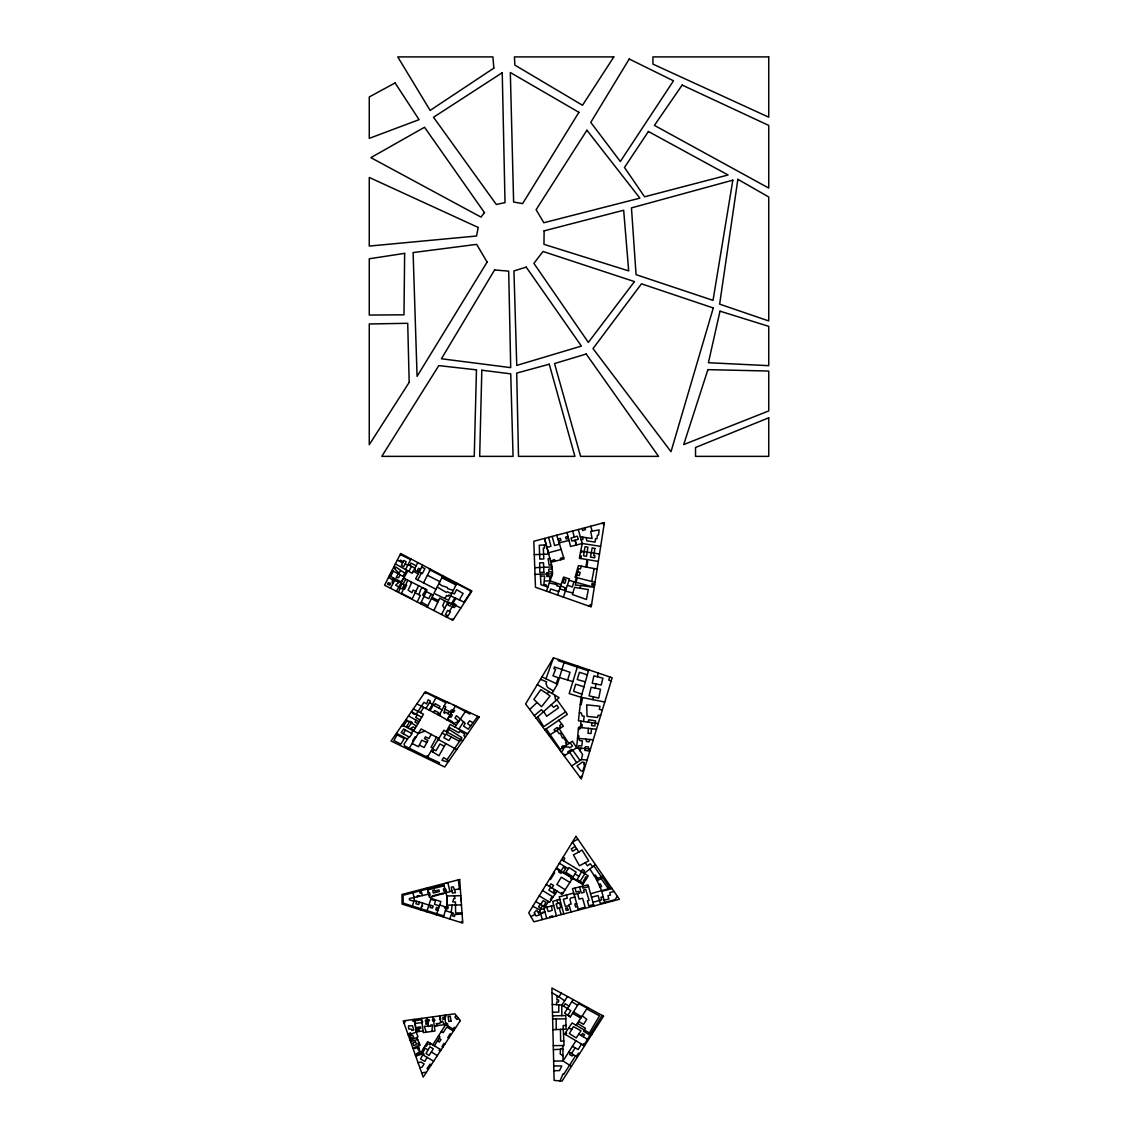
<?xml version="1.0" encoding="UTF-8"?>
<svg xmlns="http://www.w3.org/2000/svg" width="1138" height="1138" viewBox="0 0 1138 1138"><rect width="100%" height="100%" fill="white"/><g stroke="black" fill="none" stroke-linecap="round" stroke-linejoin="round"><path stroke-width="1.5" d="M561.802 1015.679L561.802 1005.025L567.535 996.532M589.882 739.487L588.972 741.791L586.568 741.549L585.828 739.103M562.926 1049.392L561.432 1048.411L560.479 1049.279L560.195 1053.987L562.983 1055.78M556.567 1004.683L556.752 1001.867L558.516 1002.08L558.687 1000.018L556.88 999.875L557.136 995.821M588.431 728.363L588.019 733.356L591.049 733.469L591.561 728.704M578.958 738.448L579.527 740.525L582.428 740.852L581.788 746.016L578.787 745.689L578.076 747.894L582.571 754.466L581.418 759.558L571.632 765.974M584.946 748.534L584.79 750.34L589.811 751.123M588.815 748.889L588.303 746.884L585.558 746.713L584.619 748.505M579.911 727.438L579.726 729.145L578.389 729.003M580.38 727.495L581.063 721.193M444.161 705.973L445.755 706.812L443.806 712.559L444.588 713.37L445.755 712.146L450.036 715.048M581.831 727.651L582.201 724.621L580.707 724.437M451.203 912.491L452.156 905.066M583.51 721.52L584.192 716.172L582.172 715.93L581.305 713.014L579.327 712.801M578.545 738.406L578.872 735.902L577.763 735.802M588.318 722.189L588.659 719.785L595.629 720.895L594.833 725.959L591.518 725.631L592.002 722.701M581.902 551.261L581.703 552.499L580.508 552.257M585.8 567.009L587.194 559.597M586.682 567.165L587.692 561.745L586.824 561.546M591.732 581.447L594.164 568.587M582.599 697.58L581.191 704.635L580.266 704.379M592.926 699.642L593.481 696.869M595.231 688.12L591.134 687.224L589.086 695.859L598.759 698.092L600.523 689.244L595.231 688.12L596.042 684.038L601.205 685.019L602.912 678.177L593.894 675.844L592.229 683.284L596.042 684.038M597.507 676.697L598.247 673.013M447.419 1025.509L447.732 1024.015L446.608 1023.162L444.076 1024.698L442.469 1021.085L439.211 1023.475L436.195 1023.603L437.49 1025.594L434.289 1026.021L445.769 1024.47L454.247 1029.862M580.152 588.261L580.736 585.558L594.264 587.322L569.028 580.337M580.835 558.545L581.404 555.998L579.839 555.7M576.326 577.549L578.63 568.587L580.38 568.943L581.433 566.169M575.188 582.044L576.425 577.578M577.279 577.791L575.273 585.032L580.736 585.558M588.73 669.784L581.063 697.281L578.431 720.823L598.204 723.569M540.465 576.155L544.661 576.013L543.893 584.221L546.567 585.216L546.14 586.454M572.784 592.926L572.343 594.491L586.411 599.484L588.303 589.612L574.647 587.336L572.784 592.926L565.358 591.134M573.922 581.689L572.371 586.952L567.364 585.259M416.622 901.268L415.882 903.714L418.699 904.61L419.495 902.135M558.502 659.528L558.146 660.666L588.431 670.851M567.62 680.04L569.996 672.288L554.448 666.911L553.964 668.689L555.657 669.343L552.954 675.787L558.26 677.736L556.297 683.654M577.649 666.029L569.185 693.597L581.063 697.281L604.776 702.018M551.973 693.426L557.421 684.18L564.405 661.534M411.999 907.199L414.431 899.404L412.781 891.666M444.873 906.702L444.474 907.939L447.632 908.921L448.329 907.043L446.651 906.588M443.379 917.015L447.092 905.151L447.092 895.99L447.092 905.151L461.459 904.923M420.548 909.874L422.682 903.103L428.884 905.094M426.722 911.808L431.046 898.394L440.875 901.538L436.395 914.824M418.955 594.69L420.662 589.527L422.411 587.663L426.096 589.484L422.582 595.074L424.289 595.771M557.577 595.06L563.552 577.051L569.498 578.958L563.338 597.094M449.795 919.02L451.928 912.719L453.493 913.245L452.583 915.848L454.46 916.531L454.93 914.539L462.099 913.985M609.783 676.939L608.73 680.055L611.191 680.979M399.95 561.475L400.42 560.166L403.222 561.646M565.97 745.475L566.525 743.911L565.515 742.716L566.468 742.047L563.324 737.481L562.414 738.05L560.394 733.199L559.242 733.726L556.852 730.454M546.439 591.148L552.542 573.822L552.115 566.952L544.519 538.43L548.672 554.121L534.277 554.647M549.512 592.229L550.664 588.972L558.73 591.589M545.984 678.803L553.452 657.821L612.173 677.75L581.305 779.004L525.6 703.967L553.452 657.821M580.081 750.81L581.034 748.164M449.339 702.985L446.167 702.189M405.156 563.936L406.138 561.745L403.848 560.465L401.401 565.344L403.762 566.667L405.156 563.936L407.802 565.131M390.462 588.246L395.028 579.583L392.795 578.602L392.098 582.485L393.136 583.026M433.891 610.565L439.695 598.119L447.703 602.528M470.321 712.843L469.781 714.01L452.839 704.621M420.534 603.695L427.035 589.939L403.72 578.175L401.117 581.845M449.197 602.5L448.002 605.032L450.207 606.099L454.844 597.834M438.841 764.167L439.553 762.716L427.39 757.183M456.864 583.097L448.528 600.281L433.948 593.339L442.895 575.757M583.424 872.874L584.505 870.641L582.542 869.389L581.234 871.552M414.929 568.118L409.794 565.472L410.96 563.082L416.138 565.814M411.942 599.285L418.585 585.771M427.205 607.123L433.194 594.946L426.224 591.66M401.216 593.766L407.788 580.451M417.148 601.959L420.391 595.402L415.128 592.813M390.604 576.497L393.321 571.176M422.653 565.117L415.654 578.872L436.025 589.271M405.541 569.569L410.96 558.971M417.788 579.967L421.288 573.154L419.154 571.973M423.492 582.898L430.491 569.242M448.045 713.882L449.254 711.492L444.588 708.903M402.909 576.269L406.835 570.294M441.544 614.506L448.002 601.931L460.876 607.991M408.883 571.432L411.501 566.354M560.01 1080.915L563.026 1073.916L563.623 1074.485L575.458 1055.95M417.831 562.585L412.212 573.296L395.384 563.879M398.2 573.765L396.237 577.492L398.684 577.606L400.178 574.804M437.675 714.607L438.685 712.687L434.545 710.553L433.55 712.416M427.945 1049.919L426.039 1053.532L429.083 1055.424L433.308 1048.823L430.036 1046.818L427.945 1049.919L424.104 1047.6M389.594 575.97L392.397 570.679M456.224 725.247L439.154 715.389L446.466 701.634M415.043 713.64L414.573 714.522L412.553 713.256L413.037 712.573M439.026 708.22L439.993 706.399L435.214 703.668L434.104 705.603M431.174 734.366L428.912 738.59L425.456 736.827L424.431 738.534L427.916 740.468L424.133 747.538L419.367 745.077M447.049 759.743L443.649 757.609L441.914 760.269L447.049 761.82L448.87 760.952L447.049 759.743L461.914 737.723L448.884 729.358M416.849 703.881L429.296 710.155L436.423 696.911M583.424 883.415L577.151 879.446L581.589 871.765M436.523 737.225L431.131 747.154L432.867 748.207M571.233 877.583L570.693 878.579L571.859 879.318M444.745 600.907L442.654 605.757L444.617 608.517M446.252 731.649L450.193 724.479L467.618 733.782M404.132 1023.503L405.768 1020.544M400.377 570.949L399.253 572.955L398.001 572.186L394.687 568.801L395.725 566.937L405.213 573.438M444.858 598.531L446.565 595.459L448.102 596.284L448.785 595.003L464.532 602.372M425.953 708.476L430.406 701.036L428.087 699.785L426.636 703.881L423.877 702.331L416.181 714.251M396.38 591.291L407.831 570.849M398.456 592.343L401.913 583.453L404.232 584.904L402.255 588.631L400.533 588.631M403.08 584.093L405.754 579.313M427.091 1057.358L424.801 1061.455L420.463 1058.909L422.81 1054.869M416.081 720.169L415.014 722.061L417.902 723.725M413.606 730.98L423.464 714.209L413.35 708.931M445.826 743.598L438.969 755.732L431.188 750.966M552.058 888.024L553.523 885.435L550.92 883.885L549.384 886.374M459.354 599.954L463.109 593.439L456.551 589.683L454.403 593.922L452.142 592.827M423.336 1055.182L424.047 1053.944L422.995 1053.375L422.17 1054.499M563.381 860.726L564.789 858.294L563.068 857.227M571.674 1029.577L573.41 1026.604L581.02 1030.786L576.184 1037.941L569.313 1033.517L571.674 1029.577L568.787 1027.884M560.849 871.48L563.324 867.27L565.614 868.65L563.367 872.163L583.012 884.084M561.774 872.035L560.991 873.358L558.687 871.95L559.91 870.015L556.482 867.896M589.399 1032.977L599.484 1015.836L586.753 1008.894M449.482 611.277L450.364 611.817L448.102 615.971L445.456 614.506L447.604 610.381L449.482 611.277L453.493 604.52M455.897 598.332L453.137 602.955L456.11 604.89L454.304 607.592L452.355 606.44M446.238 616.91L447.12 615.43M581.29 1035.566L582.556 1033.446L584.576 1034.755L583.154 1036.675M581.461 1044.072L578.189 1049.563L572.414 1046.291M582.997 1044.983L583.78 1043.688L584.562 1044.215L589.939 1035.224L583.609 1031.284L585.43 1028.211L577.379 1023.375M447.006 720.098L455.527 705.887M570.551 1052.863L569.569 1054.471L572.13 1056.05L573.111 1054.471M540.706 904.568L543.111 900.599L545.998 902.292L543.523 906.303M426.707 758.292L443.82 730.297L462.81 740.738M432.611 751.834L433.948 749.629L436.01 750.71L439.965 743.953L444.289 746.315M590.75 1033.759L602.045 1015.38M408.457 749.458L421.06 728.96L438.827 738.462M540.166 904.226L538.544 906.844L540.877 908.181M550.721 887.199L548.886 890.172L555.131 894.112M561.19 893.657L561.987 892.377L563.054 893.088M451.217 736.926L449.012 740.497L443.806 737.723L445.342 734.92L442.141 733.043M429.751 1042.92L428.983 1044.172L429.936 1044.926L430.79 1043.56M434.389 1045.808L439.951 1036.86L438.471 1035.936M439.965 1049.279L439.154 1050.573L440.207 1051.256M539.256 895.805L549.697 902.235L557.008 891.082M548.445 901.467L544.889 907.142L535.742 901.495M574.918 874.027L573.125 876.9L565.842 872.291L568.986 867.583L576.169 872.121L574.918 874.027L579.142 876.303M552.286 1004.413L561.802 1005.025L570.807 1010.7L567.862 1015.267L570.351 1016.86L579.114 1002.863M573.097 999.577L564.562 1013.133L570.351 1016.86M576.34 1056.505L578.46 1053.134L579.512 1053.76M580.081 881.296L584.861 873.742M571.575 1053.504L575.202 1047.771M554.619 889.603L553.509 891.339L555.927 892.846M432.81 1044.826L445.769 1024.47L444.517 1015.252M453.095 1029.136L454.247 1027.33L455.556 1027.87M411.33 733.242L412.98 730.653M572.499 878.337L562.272 894.326L546.268 884.454M565.657 1034.613L566.596 1033.133L565.686 1032.507M575.942 1040.772L563.026 1060.986L553.651 1061.057M403.25 733.768L405.555 730.169L412.084 733.64L409.552 737.239L401.202 732.616L403.677 728.946L405.555 730.169M458.913 729.131L463.607 721.819M547.335 693.867L540.806 689.628L533.878 699.415L541.56 706.698L550.01 695.972L547.335 693.867L548.843 691.534M576.127 1025.295L587.635 1007.514M389.31 575.828L401.543 582.059L399.21 582.144L395.555 585.145L398.826 586.924M417.29 714.849L415.64 717.381L420.064 719.984M420.335 712.573L423.734 707.352M552.015 992.72L558.929 996.902L561.361 993.161M563.58 1006.148L565.173 1003.716L568.986 1006.106M552.229 896.516L550.337 899.347L551.261 899.987M455.015 727.054L465.883 710.766M464.019 602.13L470.463 592.514L470.037 590.608L430.107 570.01M408.912 736.926L404.047 744.152L404.602 745.916L425.598 756.372L428.315 755.66M542.598 905.72L539.711 909.845L542.285 919.604M407.276 720.482L403.535 725.745L401.415 726.129M477.789 716.357L468.259 729.174L463.607 726.115L465.2 723.27L456.423 715.674L455.015 718.021L458.785 721.392L453.294 723.612L452.583 721.848L447.618 719.045L449.297 716.286L450.904 717.253L452.369 714.991L450.676 713.981M617.45 896.445L614.876 899.745L600.38 903.544L598.062 895.506L591.49 897.228M452.028 891.097L429.481 897.413L427.148 887.925M529.711 709.5L536.894 702.644M536.211 718.263L559.099 697.708L537.307 684.564M534.277 715.66L541.347 709.699L543.31 711.89M458.472 1018.311L456.992 1019.52L454.901 1017.045L456.466 1015.836M584.235 873.358L595.459 864.61M460.961 922.505L462.611 921.239M561.347 752.118L563.424 749.501L562.897 748.719L565.43 746.955L569 746.983L569.583 747.894L572.528 746.002L570.11 742.73M561.717 724.067L559.654 725.589L560.493 727.011L557.961 728.661L557.122 727.466L554.064 729.714L555.031 731.62M544.775 729.814L567.393 714.351L556.909 699.671M565.586 711.833L543.765 726.67L537.733 716.912M563.21 754.636L563.95 754.138L564.804 755.447M559.555 749.714L572.4 741.222L576.639 747.766L590.437 749.046M578.801 852.092L581.973 850.015L588.744 860.84L579.413 865.776L573.41 854.78L578.801 852.092L572.442 842.049L577.905 839.19M564.135 755.888L576.639 747.766L578.545 727.296L596.483 729.245M594.207 875.719L595.274 875.037L597.777 878.436M549 735.489L563.353 726.272L558.858 720.183M576.653 848.72L572.599 851.281L571.205 848.891L575.188 846.388M597.094 880.67L602.969 877.725L609.868 888.38M530.948 916.673L535.031 914.298L534.191 912.804L536.652 910.115L539.668 914.824L535.998 915.962L535.031 914.298M538.487 912.292L540.109 911.353M588.374 605.914L591.618 604.221M589.854 868.991L596.397 879.105L603.197 875.805M417.66 1039.492L410.605 1041.683M600.053 887.242L601.604 886.559L600.38 883.97L598.83 884.51M410.149 1040.431L418.002 1036.96L416.295 1032.152L414.773 1021.085L413.066 1021.455L412.81 1019.577M419.083 1042.721L417.888 1043.247L418.997 1045.651M407.873 1034.001L410.505 1032.849L410.932 1034.058M412.895 1048.126L420.164 1045.168L416.778 1037.5M408.229 1035.025L416.295 1032.152L414.531 1019.349M415.754 1056.192L421.544 1054.144M410.974 1038.425L413.649 1037.472L412.724 1035.253L410.135 1036.049M550.536 561.02L554.533 559.611L554.946 561.233M425.114 731.122L418.315 733.427L402.169 725.034M574.263 537.093L577.279 536.14L578.289 539.355L571.845 541.062L571.063 538.061L574.263 537.093L572.656 531.005M451.245 619.485L453.948 618.645M399.637 555.543L401.387 555.003L410.633 559.611M563.609 557.35L560.408 558.345L560.75 559.754M429.026 895.563L430.15 895.222L429.453 892.391L428.315 892.676M559.256 908.053L557.535 908.593L556.141 903.913L559.555 902.946L560.892 907.583L559.256 908.053L561.19 914.625M418.841 1047.998L417.817 1048.311L418.371 1050.018L419.367 1049.748M419.865 1051.427L416.536 1053.845L416.793 1054.641M415.356 1055.082L420.505 1053.532L427.717 1041.654L441.046 1049.961M586.226 537.648L586.767 540.82L595.131 542.101L595.53 538.63L596.895 538.843L597.365 535.358L598.474 535.045L599.185 529.924L590.707 531.346L592.087 538.502L580.323 536.795M559.868 899.333L552.698 901.438L556.439 915.877M613.979 891.41L609.797 892.647L610.437 895.108L607.891 895.663L608.873 898.949L604.093 900.201M568.516 538.374L566.226 539.028L565.586 537.065L568.033 536.453M546.923 547.463L550.991 546.311L548.63 537.349M559.512 544.149L554.59 545.543L552.172 536.411M576.639 903.501L574.846 903.999L575.558 906.986L577.507 906.588M593.524 904.539L588.815 905.862L587.407 900.812L589.086 900.343L585.729 889.461L583.552 890.03L584.192 892.22L581.347 893.003L579.484 886.957M578.218 909.134L585.145 907.199L582.585 898.252L579.086 899.105L577.592 893.643M581.191 539.881L582.997 539.369L582.741 537.136M590.522 893.743L611.561 887.91M592.898 902.306L601.718 899.831L600.978 897.213L603.225 896.9M540.721 913.686L544.86 911.595M601.774 891.339L612.016 888.579M548.345 552.798L561.148 549.398M549.81 558.289L548.118 558.744L549.099 565.145L551.56 564.861M574.135 894.553L579.512 893.145L578.958 891.31L576.084 892.036L575.046 888.038M553.708 905.379L543.879 907.968L546.709 918.437M544.078 908.707L539.711 909.845L532.812 906.246M443.848 884.767L403.094 895.265L403.222 903.145L443.72 915.934M421.345 891.851L419.865 892.235L420.207 893.387L421.672 893.102M445.57 891.41L444.161 891.779L443.365 888.963L444.844 888.593M573.723 893.088L559.199 896.829L563.779 913.942M550.877 562.272L564.092 558.9L556.738 535.201M557.919 538.999L560.337 538.388L560.934 540.408L558.502 540.891M559.128 542.897L569.028 540.408M588.588 886.744L582.869 888.166L582.4 886.246M427.632 889.902L444.119 885.833M428.187 892.135L427.86 890.841M574.846 897.057L570.551 898.11L569.953 899.305L571.134 904.098L568.9 904.596L571.134 912.007M579.697 776.856L582.13 776.272M428.67 894.127L409.381 898.579L409.481 899.945L413.862 901.239M569.199 905.564L565.344 906.417L563.353 899.219L567.293 898.167L566.468 894.952M418.059 1062.679L420.904 1062.053L424.118 1063.93L422.056 1067.202L419.808 1067.572M445.072 889.475L445.868 889.304L446.665 892.434M427.447 1020.004L429.126 1019.676L429.382 1020.843L425.555 1021.426L425.342 1020.231L427.447 1020.004L427.049 1017.642M448.031 883.373L446.281 882.96M444.716 1016.703L445.854 1016.519L445.669 1015.096M432.056 1031.398L432.298 1024.854L430.491 1025.139L430.591 1026.206L424.318 1026.348L426.252 1032.194M414.73 1020.758L421.629 1019.762M439.979 1017.543L439.567 1019.15L440.762 1019.065L439.766 1015.907M445.043 1019.079L442.981 1019.364L442.824 1017.571L444.802 1017.329M427.788 1022.593L425.768 1022.863L425.968 1024.228L427.988 1024.015M454.403 889.632L455.485 892.747L452.426 893.102L451.26 887.199L453.365 886.801L454.403 889.632L460.349 888.963M421.785 1020.942L422.739 1022.009L421.928 1022.066M415.1 1023.446L421.999 1022.564M416.252 1031.81L423.066 1030.943M421.672 1072.807L426.423 1072.238M461.004 898.252L461.189 901.054M552.243 568.943L548.744 569.156L548.857 571.902L552.414 571.717M553.381 1049.62L560.479 1049.279M534.76 567.691L552.115 566.952M552.897 1029.691L566.141 1029.193L565.7 1015.58L552.57 1015.893M563.836 1041L560.65 1041.128L560.437 1029.406M551.816 575.899L549.512 575.97L550.067 580.835L561.02 584.69M566.027 1025.452L563.139 1025.551L564.021 1045.523L553.281 1045.637M535.002 574.363L552.542 573.822M544.803 581.006L550.067 580.835M552.485 1012.237L558.772 1012.095L558.758 1004.826M552.641 1018.937L565.814 1018.837M553.879 1070.73L559.54 1070.588L561.802 1065.965L553.765 1065.936M460.819 895.706L446.765 895.99L443.564 883.671M462.028 912.889L455.627 912.975L455.428 901.979L452.753 901.879L453.82 898.593L455.058 898.636L454.275 895.834M433.194 594.946L430.562 594.904L428.813 598.688L423.976 596.412M424.218 693.255L427.461 693.369L445.883 702.743M581.418 759.558L587.08 760.042M577.521 738.306L593.254 739.814M600.651 715.546L598.204 715.219L597.507 717.452L587.052 716.357L586.71 704.849L599.954 706.229L599.342 709.315L602.301 710.126M600.679 546.34L582.201 543.509L570.551 546.482L567.023 532.484M580.736 551.077L599.484 554.021M598.318 561.418L579.342 558.303L582.201 543.509L578.289 529.511M597.109 569.142L578.417 565.614L575.074 577.236L595.06 582.286M577.82 571.745L580.209 572.314L579.285 575.544L576.994 574.96M585.373 681.818L577.222 679.557L579.441 672.302L587.322 674.82M414.09 900.499L422.682 903.103M559.469 677.537L572.855 681.648M439.681 905.08L446.452 907.199M445.371 910.67L451.928 912.719M421.473 906.915L422.625 905.905L421.871 905.663M439.424 905.876L434.46 904.297L435.57 900.812L430.761 899.262M583.979 686.84L575.657 684.166L573.637 691.235L581.916 694.208M594.505 585.786L591.76 584.875L592.087 583.41L594.733 584.306M559.64 588.83L564.235 590.352L565.358 587.692L560.565 586.056M438.642 908.181L436.494 907.455L435.74 909.803L437.831 910.542M549.313 583.012L556.937 584.576L556.539 585.558L560.294 586.881M547.876 587.066L540.934 584.619L540.365 574.192M453.351 590.338L447.632 588.673L447.39 587.45L441.658 585.629L439.012 583.381M419.609 571.077L417.575 570.238L418.443 568.303L420.534 569.284M540.493 679.272L546.709 681.918L545.913 683.426L547.478 687.295L553.395 691.008M564.761 589.114L565.885 589.612M451.715 593.695L447.334 591.732L446.267 592.4L437.191 586.98M426.835 742.488L421.771 740.184L418.542 746.741L412.098 743.512M419.012 572.258L415.455 570.622L415.029 567.947M541.93 676.897L557.421 684.18M414.09 730.169L410.505 728.462L413.279 726.898L415.327 728.135M421.288 573.154L422.283 573.637L424.929 568.687L421.672 567.037M415.825 591.404L413.094 590.067L411.942 592.727L408.129 590.153L411.245 583.51L410.605 581.845M431.999 597.379L438.543 600.594M405.711 584.662L406.607 585.103L404.559 589.299L403.663 588.83M564.562 746.414L563.168 745.717L561.617 746.784L562.343 747.865M394.374 580.622L399.21 582.144M430.121 708.604L431.089 709.102L432.269 706.741L431.387 706.271M408.087 564.604L409.794 565.472M429.467 702.701L432.483 704.237M441.871 577.777L455.968 584.946M397.304 560.124L402.61 562.826M413.265 571.276L418.229 573.808M393.705 567.193L395.171 567.933M415.882 737.367L415.029 736.926L412.61 740.966L413.379 741.435M427.404 575.245L439.894 581.66M401.458 593.282L412.127 598.915M549.611 879.034L550.465 879.489L554.619 872.846L553.765 872.305M392.027 570.494L404.36 577.037M432.269 704.635L442.099 709.856M429.296 710.155L439.154 715.389M411.415 711.705L421.7 717.196M459.681 741.45L446.196 734.252L449.823 727.68L458.856 732.772L459.752 731.094L464.901 733.91L463.835 735.674L465.442 736.926M396.479 733.256L407.447 739.117M388.499 577.45L393.25 579.996M438.215 739.472L456.751 749.529M578.673 1003.56L587.194 1008.211M421.288 602.102L427.874 605.757M408.514 715.902L418.983 721.819M473.024 722.772L469.596 720.795L467.576 723.626L470.663 725.93M591.874 1034.414L572.087 1022.948L564.661 1034.029L584.534 1045.907M433.678 1061.185L420.505 1053.532L418.229 1045.964M572.585 1013.289L580.793 1018.097M556.027 868.65L582.812 884.397L588.246 875.805L561.589 859.631M426.537 1043.603L427.589 1044.215L426.309 1046.22L425.313 1045.609M578.616 1021.44L583.552 1024.356L586.753 1019.321L582.258 1015.836M578.787 1034.058L587.521 1039.279M559.327 863.287L568.275 868.65M453.209 709.756L454.716 710.667L453.351 712.331L452.227 711.392M451.459 712.687L450.107 711.876L451.459 709.927L452.611 710.766M569.896 882.405L561.304 877.227L556.866 884.454L565.188 889.774M405.91 719.657L416.565 726.101M453.45 1031.056L446.836 1027.045L443.151 1032.678L441.302 1031.497M431.373 1052.01L437.333 1055.623M421.345 1052.152L422.582 1052.906L424.446 1049.762L423.279 1048.966M573.467 1011.881L581.603 1016.846M542.542 890.485L553.239 897.142M439.055 1038.325L440.989 1039.535L439.339 1042.052L437.504 1040.801M571.774 1001.668L577.592 1005.295M568.886 1051.811L577.35 1057.145M587.108 877.611L585.885 876.829L584.989 878.166L586.226 878.991M585.529 880.101L584.463 879.418L583.268 881.324L584.32 882.007M571.447 1066.363L563.026 1060.986L562.897 1045.538M451.231 1034.456L450.179 1033.773L447.789 1037.486L448.785 1038.183M444.93 1044.044L443.962 1043.404L441.999 1046.533L442.867 1047.188M431.259 1064.884L430.093 1064.115L427.091 1068.539L428.286 1069.407M558.929 996.902L564.676 1000.786M602.272 523.181L604.079 524.646M431.43 598.531L437.846 602.102M551.233 704.778L553.523 707.324L556.909 705.19L558.559 707.822L546.681 716.286L543.722 711.52M592.656 866.8L590.281 863.756L587.436 865.776L585.16 862.846M572.77 750.269L579.996 760.383M601.291 878.778L608.361 888.792M560.195 749.288L546.183 728.846M593.865 865.862L601.277 876.729M569.683 752.275L576.468 762.389M559.242 728.917L568.9 743.541M572.4 750.511L571.66 749.387L567.777 751.862L568.531 753.029M596.397 879.105L601.604 890.67L604.861 903.117M439.794 714.195L440.705 716.314M414.474 1047.486L414.901 1048.539L417.134 1047.757L416.75 1046.562M409.595 1034.527L411.487 1039.848M546.709 907.214L548.231 911.538L552.215 910.343L551.418 905.976M443.137 893.913L442.895 893.202L432.17 895.947L432.369 896.673M590.707 526.24L592.087 530.934M556.937 900.186L557.904 903.444M549.995 917.569L549.754 916.673L552.556 915.877L552.812 916.83M578.488 910.073L572.485 888.664L588.062 884.866L593.936 905.99M582.187 528.487L582.741 530.55L585.515 529.511L585.103 527.719M420.761 889.589L422.326 895.62M542.712 912.192L542.94 913.103M417.319 896.801L417.105 895.905L418.756 895.578L418.955 896.417M447.846 882.562L449.78 891.111M554.59 694.991L555.799 700.667M429.225 568.573L429.623 570.935M440.193 1019.093L440.662 1022.521M433.037 1016.817L434.972 1031L423.293 1032.593L421.458 1018.396M427.589 1021.085L428.329 1026.519M418.087 1031.583L417.532 1027.315L420.548 1026.889L420.747 1028.311L418.926 1028.553L419.239 1031.426M458.386 879.816L459.368 889.105M556.183 1018.851L556.197 1029.563M404.644 253.361L403.99 314.813L369.267 315.07L369.267 258.781L404.644 253.361M544.106 230.858L543.978 244.329L628.688 270.901L623.667 210.246L544.106 230.858M476.466 369.85L474.247 456.366L381.799 456.366L438.799 365.611L476.466 369.85M481.829 370.206L479.681 456.366L513.067 456.366L510.734 373.847L481.829 370.206M584.178 551.617L583.595 555.714L586.497 556.326L587.919 547.193L585.088 546.667L584.178 551.617M737.865 179.306L719.643 304.145L768.733 320.93L768.733 196.988L737.865 179.306M594.889 548.488L593.794 555.486L594.918 555.799L594.591 557.819L590.508 557.079L592.187 547.847L594.889 548.488M604.392 522.626L591.205 606.91L535.472 587.279L533.793 541.261L604.392 522.626M732.829 180.16L713.028 300.361L636.057 274.671L631.462 207.884L732.829 180.16M478.159 227.444L476.552 236.007L369.267 246.078L369.267 177.457L478.159 227.444M584.192 762.616L583.851 764.395L584.704 764.75L582.784 771.194L580.864 770.796L577.023 765.888L582.485 762.005L584.192 762.616M719.998 311.172L708.419 362.723L768.733 365.668L768.733 326.35L719.998 311.172M713.27 307.971L671.007 451.701L593.026 348.584L641.476 283.817L713.27 307.971M564.05 579.128L562.983 582.741L564.889 583.268L565.942 579.754L564.05 579.128M707.893 369.637L683.71 444.574L768.733 410.932L768.733 371.045L707.893 369.637M430.747 905.293L429.979 907.455L432.454 908.096L433.265 906.104L430.747 905.293M390.505 583.495L389.751 585.188L387.432 584.107L388.286 582.585L390.505 583.495M400.647 553.552L384.544 585.202L452.853 620.31L471.929 591.02L400.647 553.552M397.034 734.778L393.919 740.582L400.917 744.11L404.203 738.519L397.034 734.778M494.589 269.948L441.416 358.769L510.706 367.631L508.686 271.157L494.589 269.948M411.97 722.388L408.556 727.068L406.792 726.186L409.95 721.264L411.97 722.388M629.214 59.005L590.778 122.378L620.324 161.496L673.483 80.812L629.214 59.005M487.107 262.081L417.077 376.322L413.108 252.565L476.666 244.371L487.107 262.081M578.901 112.306L522.612 203.617L513.622 202.038L510.322 72.519L578.901 112.306M575.942 836.359L528.729 912.861L533.935 921.808L619.413 899.276L575.942 836.359M409.182 382.368L369.267 444.688L369.267 323.96L407.717 323.306L409.182 382.368M586.909 130.23L536.112 209.677L543.822 222.735L639.897 198.154L586.909 130.23M603.524 1016.191L562.03 1081.1L554.106 1080.403L551.902 987.997L603.524 1016.191M613.837 56.9L582.514 105.265L514.845 65.079L514.447 56.9L613.837 56.9M460.321 1020.601L423.208 1077.145L403.208 1020.886L454.859 1013.844L460.321 1020.601M648.404 131.496L624.478 167.442L644.563 196.789L728.092 174.982L648.404 131.496M682.16 85.08L654.407 125.393L768.733 188.069L768.733 125.422L682.16 85.08M479.198 717.011L444.702 766.998L391.059 741.037L425.313 691.691L479.198 717.011M634.463 281.598L588.346 342.396L533.893 263.362L543.011 251.47L634.463 281.598M484.432 212.607L480.99 217.102L370.86 157.641L424.531 127.257L484.432 212.607M493.835 68.124L430.136 110.414L397.759 56.9L492.91 56.9L493.835 68.124M502.242 72.718L433.521 117.257L496.296 204.47L505.016 202.621L502.242 72.718M395.085 82.946L369.267 96.958L369.267 138.381L419.069 119.661L395.085 82.946M413.663 1029.805L412.013 1030.559L411.259 1029.122L408.67 1029.065L408.514 1025.893L412.525 1025.779L413.663 1029.805M768.733 417.817L695.531 447.49L695.531 456.366L768.733 456.366L768.733 417.817M415.541 1041.91L412.824 1042.991L413.819 1045.509L416.565 1044.556L415.541 1041.91M526.211 267.117L513.935 270.944L516.752 365.412L581.404 346.08L526.211 267.117M586.212 354.018L554.533 363.548L580.622 456.366L658.546 456.366L586.212 354.018M434.488 890.158L432.753 890.656L433.279 893.017L439.382 891.509L438.927 889.959L434.688 891.068L434.488 890.158M549.256 364.203L516.709 373.093L518.501 456.366L574.903 456.366L549.256 364.203M459.681 879.489L401.956 894.468L402.112 904.098L462.739 923.06L459.681 879.489M567.976 909.987L566.183 910.414L565.686 908.152L567.506 907.783L567.976 909.987M434.659 1020.658L432.682 1021.014L432.468 1019.449L434.517 1019.221L434.659 1020.658M450.989 1021.156L448.813 1021.497L448.116 1016.575L450.278 1016.291L450.989 1021.156M544.519 544.96L539.27 545.258L539.796 559.156L543.822 558.929L543.31 548.075L544.519 548.061L544.519 544.96M543.85 572.286L539.839 572.442L539.625 562.855L543.523 562.798L543.85 572.286M548.246 576.482L546.866 576.511L546.724 572.67L548.16 572.67L548.246 576.482M768.733 56.9L652.928 56.9L652.928 64.126L768.733 117.186L768.733 56.9M576.383 544.988L575.088 540.194L576.354 545.002"/></g></svg>
